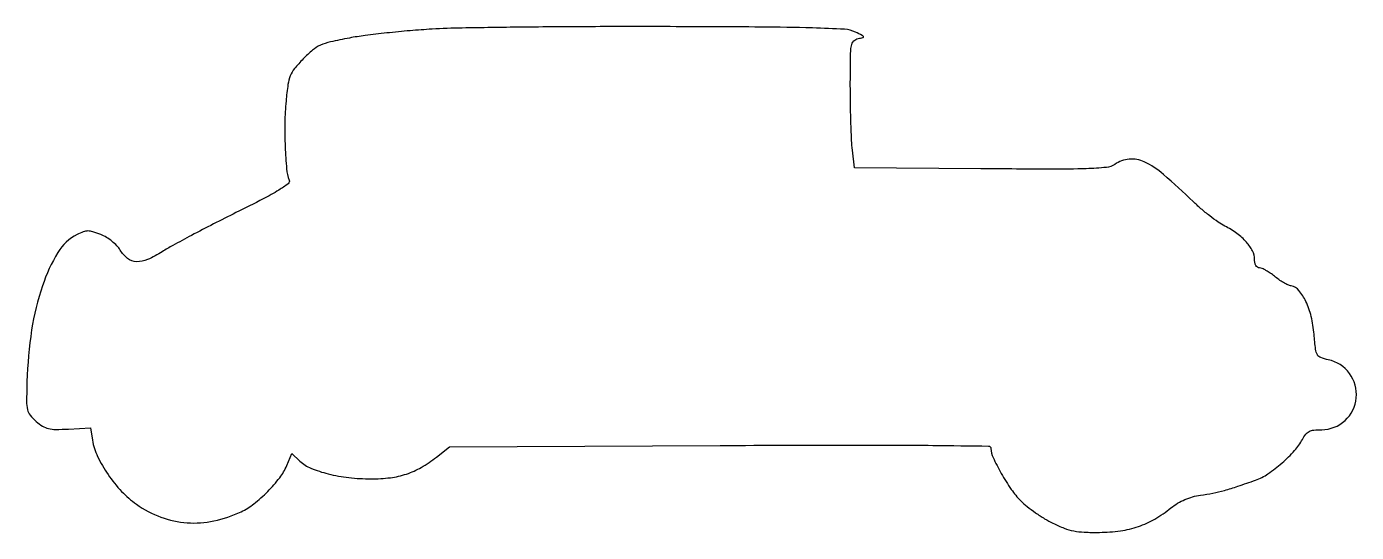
# Model space of a CAD drawing. Extents: x 1 to 379, y 1 to 145.
import ezdxf

# ---------------------------------------------------------------- set-up
doc = ezdxf.new("R2010")
doc.units = 0

msp = doc.modelspace()

# ---------------------------------------------------------------- linework, layer by layer
msp.add_lwpolyline([(116, 143.905611, 0.006738), (109.789185, 143.459887, 0.005401), (103.115625, 142.817783, 0.005462), (96.955894, 142.089753, 0.013811), (92.5, 141.388073, 0.009442), (87.082519, 140.274703, 0.050847), (84.23331, 139.320435, 0.068429), (82.030097, 137.934732, 0.02542), (79.342745, 135.436686, 0.02131), (76.894245, 132.692104, 0.074795), (75.686938, 130.662022, 0.061935), (75.015996, 128.174921, 0.011588), (74.465685, 123.477092, 0.019713), (74.135151, 117.363491, 0.013739), (74.224191, 110.453769, 0.011756), (74.627366, 104.150247, 0.072702), (75.373402, 101, -0.336982), (75.079214, 99.946773, -0.024708), (72.437927, 98.143835, -0.018484), (67.979498, 95.634836, -0.004199), (60.234248, 91.727559, 0.003484), (53.826879, 88.506696, 0.003688), (47.585601, 85.256356, 0.003521), (42.249825, 82.37905, 0.016777), (39.269924, 80.612422, -0.038587), (35.096001, 78.377727, -0.114057), (31.920992, 77.776015, -0.155944), (29.401982, 78.69334, -0.094934), (27.287754, 81.090018, 0.059853), (26.366735, 82.293724, 0.031708), (24.970557, 83.555082, 0.031044), (23.357926, 84.680377, 0.041667), (21.764826, 85.477421, 0.01842), (19.515691, 86.282586, 0.075162), (18.086012, 86.508754, 0.089127), (16.779132, 86.283166, 0.032145), (15.045381, 85.523467, 0.138509), (9.588437, 80.414081, 0.05362), (5.175058, 70.93823, 0.044538), (2.103884, 58.37303, 0.030078), (0.76872, 43.670444, 0.005801), (0.662255, 38.0148, 0.058872), (0.920797, 35.682231, 0.113678), (1.694681, 34.097938, 0.044597), (3.397377, 32.341641, 0.039991), (5.22209, 31.006126, 0.080003), (6.869448, 30.324705, 0.058043), (8.973535, 30.07827, 0.013264), (12.561873, 30.171197), (18.828991, 30.5), (19.402635, 27, 0.071347), (20.850016, 22.401054, 0.038689), (23.825902, 17.25973, 0.037871), (27.702625, 12.443538, 0.05179), (31.908167, 8.800425, 0.063522), (38.892853, 5.132989, 0.071403), (46.302452, 3.522188, 0.070217), (53.969286, 4.049769, 0.058606), (61.708718, 6.666067, 0.056936), (65.315022, 8.911071, 0.030005), (69.249434, 12.436003, 0.029994), (72.679774, 16.344975, 0.066228), (74.676505, 19.768193), (76.12388, 23.232249), (78.43791, 21.058331, 0.091515), (81.567553, 19.044961, 0.036069), (86.454228, 17.44162, 0.032811), (92.336421, 16.375292, 0.028025), (98.627876, 16.011869, 0.031028), (104.147373, 16.345489, 0.049616), (108.750776, 17.382432, 0.051277), (112.952021, 19.274612, 0.035976), (117.244431, 22.195859), (120.988862, 25.159237), (197.994431, 25.510841, -0.000682), (236.341214, 25.633615, -0.003152), (258.527206, 25.534506, -0.000838), (274.357375, 25.337447, -0.40767), (275.009769, 24.681223, 0.108541), (275.607308, 22.064501, 0.018947), (277.952093, 17.545471, 0.021673), (280.797888, 13.004912, 0.044754), (283.470711, 9.783826, 0.029421), (285.278425, 8.166459, 0.015564), (287.692438, 6.369384, 0.015437), (290.284673, 4.678681, 0.023016), (292.658499, 3.378652, 0.022325), (295.87145, 1.980782, 0.043069), (298.565598, 1.207102, 0.037934), (301.568559, 0.85192, 0.013722), (305.865993, 0.789784, 0.031572), (311.865796, 1.247294, 0.047511), (316.96551, 2.463874, 0.049311), (321.604683, 4.578451, 0.03761), (326.209477, 7.738233, -0.03462), (328.102502, 9.053909, -0.033173), (330.185506, 10.116822, -0.033118), (332.394322, 10.896432, -0.034232), (334.662549, 11.367225, 0.015892), (338.11197, 11.952234, 0.016987), (341.440683, 12.744803, 0.013705), (345.258416, 13.905409, 0.005818), (350.311337, 15.659735, 0.062618), (353.814673, 17.443181, 0.030082), (357.817156, 20.524572, 0.030075), (361.412133, 24.055257, 0.064162), (363.626693, 27.25, -0.046981), (364.552477, 28.688374, -0.110347), (365.536194, 29.492384, -0.091122), (366.890377, 29.887163, -0.025486), (369.102603, 30, 0.188489), (375.746923, 32.597025, 0.184852), (378.93732, 39.036307, 0.183521), (377.021903, 45.995865, 0.186715), (370.984185, 49.866228, -0.039001), (368.836518, 50.481075, -0.178194), (367.86771, 51.312911, -0.098119), (367.370344, 52.849597, -0.007769), (366.932475, 57.132997, 0.036826), (366.116586, 62.190255, 0.051957), (364.606546, 66.494754, 0.063578), (362.641111, 69.573302, 0.173036), (360.445858, 70.868201, -0.061765), (359.505371, 71.17323, -0.021567), (358.241245, 71.831552, -0.021038), (356.898354, 72.683472, -0.023032), (355.673275, 73.621469, 0.022542), (354.486616, 74.531895, 0.024787), (353.258813, 75.301306, 0.02525), (352.153893, 75.848376, 0.102671), (351.423275, 76, -0.154392), (350.853868, 76.180117, -0.10811), (350.395575, 76.679333, -0.08208), (350.098619, 77.459943, -0.049971), (350, 78.444236, 0.119716), (349.422139, 80.823112, 0.063143), (347.689091, 83.341601, 0.053013), (344.996703, 85.780487, 0.037968), (341.539918, 87.919927, -0.031874), (339.669949, 89.04602, -0.012844), (337.262634, 90.806571, -0.012649), (334.759658, 92.840714, -0.015659), (332.539918, 94.863642, 0.014116), (324.094982, 102.607659, 0.067771), (318.641414, 106.169477, 0.133002), (314.347079, 106.94548, 0.132094), (310.235335, 105.452281, -0.130535), (307.87191, 104.585786, -0.014756), (302.129016, 104.227555, -0.009032), (292.404395, 104.08435, -0.001239), (272.125135, 104.202281), (236.224613, 104.5), (235.620999, 109.5, -0.01757), (235.386538, 112.25154, -0.004051), (235.192143, 116.903007, -0.00418), (235.056348, 122.267621, -0.004072), (235.008692, 127.680449, -0.002523), (235.046148, 136.2185, -0.038579), (235.301053, 139.156242, -0.143751), (235.971357, 140.546656, -0.167532), (237.25, 141.251926, 0.014909), (238.593839, 141.526976, 0.46167), (238.731289, 141.794865, 0.181043), (238.411192, 142.139033, 0.004752), (236.5, 143.071477, 0.097625), (233.382255, 143.866816, 0.006661), (224.214415, 144.250432, 0.005552), (209.597784, 144.504696, 0.000966), (182, 144.62499, 0.001552), (161.219591, 144.610931, 0.00178), (141.36875, 144.46523, 0.001601), (124.534629, 144.227823, 0.010216)], format="xyb", close=True)

doc.saveas('drawing.dxf')
